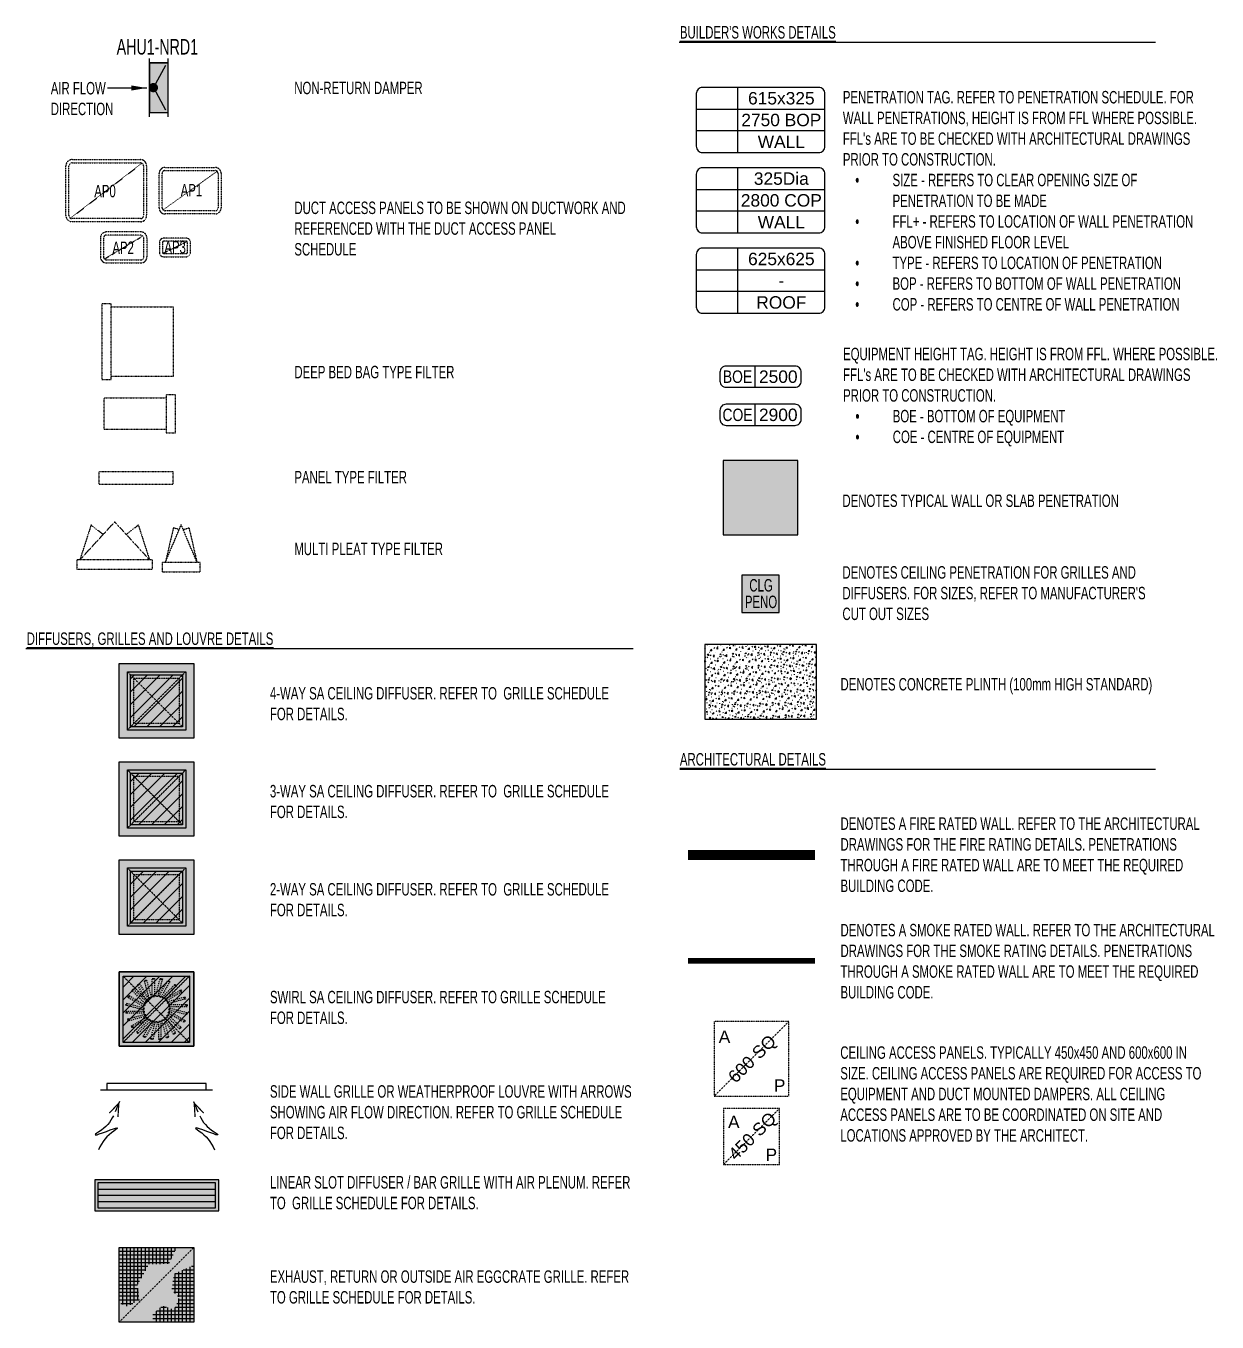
# Model space of a CAD drawing. Header units: millimetres. Extents: x 141 to 153906, y 19826 to 64501.
# Drawn here: x 26052 to 35642, y 37672 to 48105 of the extents above; entities that cross this region are included whole.
import ezdxf
from ezdxf.enums import TextEntityAlignment as Align

# ---------------------------------------------------------------- set-up
doc = ezdxf.new("R2010")
doc.units = ezdxf.units.MM
for name, pattern in [('Dashed', [3, 1.5, -1.5]), ('HD', [3.3, 1.8, -1.5]), ('HID', [3.5, 2, -1.5]), ('SCEN', [9, 6, -1, 1, -1])]:
    doc.linetypes.add(name, pattern=pattern)
for name, color, linetype in [('BW-Peno', 210, 'Continuous'), ('BW-PenoRoof', 210, 'Continuous'), ('BW-PenoShade', 223, 'Continuous'), ('BW-PenoTag', 14, 'Continuous'), ('BW-Text', 54, 'Continuous'), ('Hvac-AccessPanel', 1, 'Continuous'), ('Hvac-AirArrow', 1, 'HD'), ('Hvac-Filter', 1, 'HID'), ('Hvac-FireDamper', 4, 'Continuous'), ('Hvac-Legend', 7, 'Continuous'), ('Hvac-Notes', 7, 'Continuous'), ('Hvac-OAGrille', 82, 'Continuous'), ('Hvac-RAGrille', 210, 'Continuous'), ('Hvac-SAGrille', 160, 'Continuous'), ('Hvac-TagHeights', 14, 'Continuous'), ('Hvacduct-sa', 160, 'Continuous'), ('Hvacequip', 4, 'Continuous'), ('Hvacequip-Shading', 254, 'Continuous'), ('Xref-FireWall', 10, 'SCEN'), ('Xref-SmokeWall', 216, 'Continuous')]:
    doc.layers.add(name, color=color, linetype=linetype)
doc.styles.add('_Arial', font='arial.ttf')
doc.styles.add('Arial Narrow', font='ARIALN.TTF', dxfattribs={"width": 0.9, "height": 200})
doc.styles.add('Arial Narrow_1', font='ARIALN.TTF', dxfattribs={"height": 250})
doc.styles.add('HVACS', font='ARIALN.TTF', dxfattribs={"width": 0.8})
doc.styles.add('X_17172_A_L2 Existing & Proposed$0$17172_L2 demo plan$0$CA_WD', font='ARIALN.TTF', dxfattribs={"height": 2})
doc.linetypes.add('X_17172_A_L2 Existing & Proposed$0$17172_L2 demo plan$0$CA_Fire', pattern='A,5,-2,5,-2,5,-2,["FIRE",X_17172_A_L2 Existing & Proposed$0$17172_L2 demo plan$0$CA_WD,S=1.2,R=0,X=0,Y=-1],-7', length=28)
doc.dimstyles.new('ISO-25', dxfattribs={"dimtxt": 2.5, "dimasz": 2.5, "dimexe": 1.25, "dimexo": 0.625, "dimtad": 1, "dimtxsty": 'Standard', "dimcen": 2.5, "dimadec": 0, "dimazin": 0, "dimtfac": 1, "dimtmove": 0, "dimatfit": 3, "dimfxl": 1, "dimarcsym": 0})

# ---------------------------------------------------------------- blocks, each defined once
blk = doc.blocks.new('SSSS')
at = {"layer": 'Hvac-TagHeights', "linetype": 'Continuous'}
blk.add_line((-371, -85), (-371, 85), dxfattribs=at)
blk.add_lwpolyline([(-655, -35, 0.414214), (-605, -85), (-50, -85, 0.414214), (0, -35), (0, 35, 0.414214), (-50, 85), (-605, 85, 0.414214), (-655, 35)], format="xyb", close=True, dxfattribs=at)
at = {"layer": 'Hvac-TagHeights', "style": '_Arial', "width": 0.8}
blk.add_attdef('COD', text='', height=100, dxfattribs=at).set_placement((-513, 0), align=Align.MIDDLE_CENTER)
at = {"layer": 'Hvac-TagHeights', "style": '_Arial'}
blk.add_attdef('HGT', text='', height=100, dxfattribs=at).set_placement((-185, 0), align=Align.MIDDLE_CENTER)
blk = doc.blocks.new('PENO Tag')
at = {"layer": 'BW-PenoTag'}
for p, q in [((334, -262), (334, 262)), ((0, 88), (1035, 88)), ((1035, -88), (0, -88))]:
    blk.add_line(p, q, dxfattribs=at)
blk.add_lwpolyline([(0, -212, 0.414214), (50, -262), (985, -262, 0.414214), (1035, -212), (1035, 212, 0.414214), (985, 262), (50, 262, 0.414214), (0, 212)], format="xyb", close=True, dxfattribs=at)
at = {"layer": 'BW-PenoTag', "style": '_Arial', "width": 0.8, "flags": 2}
for tag, p in [('SIZE', (167, 175)), ('FFL+', (167, 0)), ('TYPE', (167, -175))]:
    blk.add_attdef(tag, text='', height=100, dxfattribs=at).set_placement(p, align=Align.MIDDLE_CENTER)
at = {"layer": 'BW-PenoTag', "style": '_Arial'}
for tag, p in [('SIZE', (684, 175)), ('RL', (684, 0)), ('TYPE', (684, -175))]:
    blk.add_attdef(tag, text='', height=100, dxfattribs=at).set_placement(p, align=Align.MIDDLE_CENTER)
blk = doc.blocks.new('*X74')
at = {"color": 0}
for p, q in [((74420, 19958), (74868, 19958)), ((74420, 19928), (74854, 19928)), ((74450, 19530), (74450, 19988)), ((74480, 19516), (74480, 19988)), ((74510, 19526), (74510, 19988)), ((74540, 19544), (74540, 19988)), ((74570, 19692), (74570, 19988)), ((74600, 19746), (74600, 19988)), ((74630, 19800), (74630, 19988)), ((74660, 19854), (74660, 19988)), ((74690, 19855), (74690, 19988)), ((74720, 19855), (74720, 19988)), ((74750, 19855), (74750, 19988)), ((74780, 19856), (74780, 19988)), ((74810, 19856), (74810, 19988)), ((74840, 19900), (74840, 19988)), ((74870, 19962), (74870, 19988)), ((74420, 19898), (74839, 19898)), ((74420, 19868), (74825, 19868)), ((74420, 19838), (74651, 19838)), ((74990, 19388), (74990, 19833)), ((75001, 19838), (75020, 19838)), ((74420, 19808), (74634, 19808)), ((74420, 19778), (74618, 19778)), ((74420, 19748), (74601, 19748)), ((74856, 19748), (75020, 19748)), ((74869, 19778), (75020, 19778)), ((74870, 19618), (74870, 19779)), ((74900, 19590), (74900, 19792)), ((74930, 19388), (74930, 19806)), ((74935, 19808), (75020, 19808)), ((74960, 19388), (74960, 19819)), ((74420, 19718), (74584, 19718)), ((74420, 19688), (74568, 19688)), ((74420, 19658), (74570, 19658)), ((74420, 19628), (74574, 19628)), ((74570, 19561), (74570, 19662)), ((74844, 19658), (75020, 19658)), ((74848, 19688), (75020, 19688)), ((74852, 19718), (75020, 19718)), ((74859, 19628), (75020, 19628)), ((74420, 19598), (74578, 19598)), ((74420, 19568), (74582, 19568)), ((74433, 19538), (74530, 19538)), ((74780, 19388), (74780, 19517)), ((74883, 19538), (75020, 19538)), ((74890, 19598), (75020, 19598)), ((74896, 19568), (75020, 19568)), ((74900, 19388), (74900, 19577)), ((74690, 19448), (75020, 19448)), ((74690, 19418), (75020, 19418)), ((74720, 19388), (74720, 19477)), ((74721, 19478), (75020, 19478)), ((74750, 19388), (74750, 19503)), ((74756, 19508), (74801, 19508)), ((74810, 19388), (74810, 19505)), ((74840, 19388), (74840, 19494)), ((74870, 19388), (74870, 19506)), ((74871, 19508), (75020, 19508))]:
    blk.add_line(p, q, dxfattribs=at)
blk = doc.blocks.new('600x600 Eggcrate')
at = {"layer": 'Hvac-RAGrille'}
blk.add_hatch(color=223, dxfattribs=at).paths.add_polyline_path([(0, 600), (0, 0), (600, 0), (600, 600)])
at = {"layer": 'Hvac-RAGrille', "color": 1, "linetype": 'HD'}
blk.add_line((0, 0), (600, 600), dxfattribs=at)
at = {"layer": 'Hvac-RAGrille', "color": 210}
blk.add_lwpolyline([(0, 0), (0, 600), (600, 600), (600, 0)], close=True, dxfattribs=at)
at = {"layer": 'Hvac-RAGrille', "color": 8}
blk.add_blockref('*X74', (-74420, -19388), dxfattribs=at)
blk = doc.blocks.new('SA Grille')
at = {"layer": 'Hvac-SAGrille'}
blk.add_hatch(color=163, dxfattribs=at).paths.add_polyline_path([(0, 600), (0, 0), (600, 0), (600, 600)])
h = blk.add_hatch(dxfattribs=at)
h.set_pattern_fill('U', color=8, scale=73.043478, angle=45, style=0, pattern_type=0)
h.set_pattern_definition([(45, (-517232.77, -43973.01), (-51.649539, 51.649539), [])])
h.paths.add_polyline_path([(91, 509), (91, 91), (509, 91), (509, 509)])
at = {"layer": 'Hvac-SAGrille', "color": 1, "linetype": 'HD'}
for p, q in [((65, 535), (509, 91)), ((65, 65), (535, 535))]:
    blk.add_line(p, q, dxfattribs=at)
at = {"layer": 'Hvac-SAGrille'}
blk.add_lwpolyline([(0, 0), (0, 600), (600, 600), (600, 0)], close=True, dxfattribs=at)
at = {"layer": 'Hvac-SAGrille', "color": 1}
blk.add_lwpolyline([(65, 65), (65, 535), (535, 535), (535, 65)], close=True, dxfattribs=at)
at = {"layer": 'Hvac-SAGrille', "color": 4}
blk.add_lwpolyline([(91, 91), (91, 509), (509, 509), (509, 91)], close=True, dxfattribs=at)
at = {"layer": 'Hvac-SAGrille', "color": 8, "linetype": 'HD'}
blk.add_lwpolyline([(117, 117), (117, 483), (483, 483), (483, 117)], close=True, dxfattribs=at)
blk = doc.blocks.new('Swirl Diffuser')
at = {"layer": 'Hvac-SAGrille'}
blk.add_hatch(color=163, dxfattribs=at).paths.add_polyline_path([(0, 595), (-595, 595), (-595, 0), (0, 0)])
h = blk.add_hatch(dxfattribs=at)
h.set_pattern_fill('U', color=8, scale=73.043478, angle=45, style=0, pattern_type=0)
h.set_pattern_definition([(45, (31802.42, -18613.85), (-51.64954, 51.64954), [])])
h.paths.add_polyline_path([(-35, 560), (-35, 30), (-565, 30), (-565, 560)])
for p, q in [((-595, 595), (0, 595)), ((-595, 0), (-595, 595)), ((-595, 595), (-595, 0)), ((0, 595), (-595, 595)), ((0, 595), (0, 0)), ((0, 0), (0, 595)), ((0, 0), (-595, 0)), ((-595, 0), (0, 0))]:
    blk.add_line(p, q, dxfattribs=at)
at = {"layer": 'Hvac-SAGrille', "color": 1, "linetype": 'HD'}
for p, q in [((-565, 560), (-35, 30)), ((-35, 560), (-565, 30))]:
    blk.add_line(p, q, dxfattribs=at)
at = {"layer": 'Hvac-SAGrille', "color": 8, "linetype": 'HD', "ltscale": 5}
for p, q in [((-394, 524), (-377, 528)), ((-394, 521), (-376, 526)), ((-377, 526), (-394, 522)), ((-356, 382), (-394, 524)), ((-376, 523), (-393, 518)), ((-388, 523), (-388, 522)), ((-382, 524), (-382, 525)), ((-377, 528), (-339, 387)), ((-333, 538), (-315, 538)), ((-315, 535), (-333, 535)), ((-332, 395), (-332, 541)), ((-332, 541), (-315, 541)), ((-315, 539), (-332, 539)), ((-327, 539), (-327, 538)), ((-320, 538), (-320, 539)), ((-315, 541), (-315, 395)), ((-306, 400), (-268, 542)), ((-251, 537), (-289, 396)), ((-279, 399), (-206, 526)), ((-252, 532), (-270, 536)), ((-252, 535), (-269, 540)), ((-269, 539), (-252, 534)), ((-268, 542), (-251, 537)), ((-263, 538), (-263, 538)), ((-257, 536), (-257, 537)), ((-193, 512), (-209, 521)), ((-208, 523), (-192, 514)), ((-192, 515), (-207, 524)), ((-206, 526), (-191, 517)), ((-202, 521), (-202, 521)), ((-197, 517), (-197, 518)), ((-494, 445), (-482, 457)), ((-391, 342), (-494, 445)), ((-480, 456), (-493, 444)), ((-492, 443), (-480, 456)), ((-478, 454), (-491, 441)), ((-489, 448), (-488, 447)), ((-484, 451), (-485, 452)), ((-482, 457), (-378, 354)), ((-449, 491), (-434, 500)), ((-433, 498), (-449, 489)), ((-376, 364), (-449, 491)), ((-448, 488), (-433, 497)), ((-431, 495), (-447, 486)), ((-444, 492), (-443, 491)), ((-438, 494), (-438, 495)), ((-434, 500), (-361, 373)), ((-191, 517), (-264, 390)), ((-253, 391), (-150, 494)), ((-138, 482), (-241, 378)), ((-231, 376), (-104, 449)), ((-95, 434), (-222, 361)), ((-141, 478), (-154, 491)), ((-152, 492), (-139, 480)), ((-139, 480), (-151, 493)), ((-150, 494), (-138, 482)), ((-147, 489), (-148, 488)), ((-144, 484), (-143, 485)), ((-100, 431), (-109, 447)), ((-107, 448), (-98, 433)), ((-97, 433), (-106, 449)), ((-104, 449), (-95, 434)), ((-103, 444), (-104, 443)), ((-101, 438), (-100, 438)), ((-542, 327), (-537, 344)), ((-400, 289), (-542, 327)), ((-535, 343), (-540, 326)), ((-539, 326), (-534, 343)), ((-538, 332), (-538, 332)), ((-537, 344), (-396, 306)), ((-536, 338), (-537, 338)), ((-532, 343), (-536, 325)), ((-526, 389), (-517, 404)), ((-399, 316), (-526, 389)), ((-515, 403), (-524, 388)), ((-523, 387), (-514, 403)), ((-512, 402), (-521, 386)), ((-521, 393), (-521, 393)), ((-517, 398), (-518, 398)), ((-517, 404), (-390, 331)), ((-404, 318), (-395, 334)), ((-393, 333), (-402, 317)), ((-401, 317), (-392, 332)), ((-390, 331), (-399, 316)), ((-399, 322), (-398, 322)), ((-395, 327), (-396, 328)), ((-395, 345), (-382, 358)), ((-380, 356), (-393, 343)), ((-392, 343), (-380, 355)), ((-378, 354), (-391, 342)), ((-389, 348), (-388, 347)), ((-384, 351), (-384, 352)), ((-379, 369), (-364, 378)), ((-362, 376), (-378, 367)), ((-377, 366), (-362, 375)), ((-361, 373), (-376, 364)), ((-373, 369), (-372, 369)), ((-367, 372), (-367, 373)), ((-358, 388), (-341, 392)), ((-340, 390), (-357, 385)), ((-357, 384), (-340, 389)), ((-339, 387), (-356, 382)), ((-352, 387), (-351, 386)), ((-345, 387), (-346, 388)), ((-333, 400), (-315, 400)), ((-315, 397), (-333, 397)), ((-332, 397), (-315, 397)), ((-315, 395), (-332, 395)), ((-327, 397), (-327, 397)), ((-320, 397), (-320, 397)), ((-306, 402), (-288, 398)), ((-289, 396), (-306, 400)), ((-305, 406), (-287, 401)), ((-288, 398), (-305, 403)), ((-300, 402), (-300, 401)), ((-294, 399), (-294, 400)), ((-264, 390), (-279, 399)), ((-262, 393), (-278, 402)), ((-278, 401), (-263, 392)), ((-277, 404), (-261, 395)), ((-273, 399), (-273, 398)), ((-268, 395), (-267, 396)), ((-241, 378), (-253, 391)), ((-239, 380), (-252, 393)), ((-252, 392), (-240, 380)), ((-250, 395), (-237, 382)), ((-247, 389), (-248, 388)), ((-244, 384), (-243, 384)), ((-222, 361), (-231, 376)), ((-229, 377), (-220, 362)), ((-219, 362), (-228, 378)), ((-226, 379), (-217, 364)), ((-226, 373), (-226, 372)), ((-223, 367), (-222, 367)), ((-213, 356), (-71, 394)), ((-208, 339), (-213, 356)), ((-211, 357), (-206, 340)), ((-205, 340), (-210, 357)), ((-208, 352), (-209, 351)), ((-67, 377), (-208, 339)), ((-208, 345), (-207, 346)), ((-207, 358), (-203, 341)), ((-200, 315), (-200, 332)), ((-200, 332), (-54, 332)), ((-54, 315), (-200, 315)), ((-198, 315), (-198, 333)), ((-198, 332), (-198, 315)), ((-198, 327), (-198, 327)), ((-198, 320), (-198, 320)), ((-195, 333), (-195, 315)), ((-72, 376), (-77, 393)), ((-74, 394), (-69, 376)), ((-69, 377), (-73, 394)), ((-72, 388), (-73, 388)), ((-71, 394), (-67, 377)), ((-71, 382), (-70, 382)), ((-60, 315), (-60, 333)), ((-57, 333), (-57, 315)), ((-56, 327), (-57, 327)), ((-57, 320), (-56, 320)), ((-56, 315), (-56, 332)), ((-54, 332), (-54, 315)), ((-541, 280), (-395, 280)), ((-541, 263), (-541, 280)), ((-395, 263), (-541, 263)), ((-539, 280), (-539, 263)), ((-538, 275), (-539, 275)), ((-539, 268), (-538, 268)), ((-538, 262), (-538, 280)), ((-535, 280), (-535, 262)), ((-528, 218), (-387, 256)), ((-524, 201), (-528, 218)), ((-521, 201), (-526, 219)), ((-526, 218), (-522, 201)), ((-524, 213), (-525, 213)), ((-382, 239), (-524, 201)), ((-523, 219), (-518, 202)), ((-523, 207), (-522, 207)), ((-500, 161), (-373, 234)), ((-364, 219), (-491, 146)), ((-457, 113), (-354, 217)), ((-406, 290), (-401, 308)), ((-398, 307), (-403, 290)), ((-402, 289), (-398, 307)), ((-402, 295), (-401, 295)), ((-396, 306), (-400, 289)), ((-399, 301), (-400, 301)), ((-400, 262), (-400, 280)), ((-397, 280), (-397, 262)), ((-397, 263), (-397, 280)), ((-397, 275), (-397, 275)), ((-397, 268), (-397, 268)), ((-395, 280), (-395, 263)), ((-388, 237), (-392, 254)), ((-390, 255), (-385, 238)), ((-384, 238), (-389, 255)), ((-387, 250), (-388, 249)), ((-387, 256), (-382, 239)), ((-387, 243), (-386, 244)), ((-369, 216), (-378, 231)), ((-376, 233), (-367, 217)), ((-366, 218), (-375, 233)), ((-373, 234), (-364, 219)), ((-372, 228), (-373, 228)), ((-369, 222), (-369, 223)), ((-345, 200), (-358, 213)), ((-356, 215), (-343, 202)), ((-343, 203), (-355, 215)), ((-354, 217), (-342, 204)), ((-351, 211), (-352, 211)), ((-256, 208), (-239, 213)), ((-218, 67), (-256, 208)), ((-238, 211), (-255, 206)), ((-255, 205), (-238, 210)), ((-237, 207), (-254, 203)), ((-250, 208), (-249, 207)), ((-243, 208), (-244, 209)), ((-239, 213), (-201, 71)), ((-234, 222), (-219, 231)), ((-161, 95), (-234, 222)), ((-218, 229), (-233, 220)), ((-233, 219), (-217, 228)), ((-216, 226), (-231, 217)), ((-228, 223), (-228, 222)), ((-222, 226), (-223, 226)), ((-219, 231), (-146, 104)), ((-217, 241), (-204, 253)), ((-113, 138), (-217, 241)), ((-215, 239), (-202, 252)), ((-203, 252), (-215, 240)), ((-200, 250), (-213, 237)), ((-211, 244), (-211, 243)), ((-206, 247), (-207, 248)), ((-205, 264), (-196, 279)), ((-78, 191), (-205, 264)), ((-204, 253), (-101, 150)), ((-194, 278), (-203, 263)), ((-202, 262), (-193, 278)), ((-191, 277), (-200, 261)), ((-200, 268), (-199, 267)), ((-199, 289), (-195, 306)), ((-58, 251), (-199, 289)), ((-193, 306), (-197, 288)), ((-197, 288), (-192, 305)), ((-196, 273), (-197, 273)), ((-196, 294), (-195, 294)), ((-196, 279), (-69, 206)), ((-195, 306), (-53, 268)), ((-189, 305), (-194, 287)), ((-193, 300), (-194, 300)), ((-83, 193), (-74, 209)), ((-72, 208), (-81, 192)), ((-80, 192), (-71, 207)), ((-63, 252), (-59, 270)), ((-56, 269), (-61, 252)), ((-60, 252), (-55, 269)), ((-59, 257), (-58, 257)), ((-53, 268), (-58, 251)), ((-57, 263), (-57, 263)), ((-491, 146), (-500, 161)), ((-498, 162), (-489, 146)), ((-488, 147), (-497, 162)), ((-495, 164), (-486, 148)), ((-494, 157), (-495, 157)), ((-492, 151), (-491, 152)), ((-445, 101), (-457, 113)), ((-443, 103), (-456, 115)), ((-456, 115), (-444, 102)), ((-454, 117), (-441, 104)), ((-451, 111), (-452, 110)), ((-448, 106), (-447, 107)), ((-342, 204), (-445, 101)), ((-404, 78), (-331, 205)), ((-316, 196), (-389, 69)), ((-348, 206), (-347, 207)), ((-344, 58), (-306, 199)), ((-318, 191), (-334, 200)), ((-333, 202), (-317, 193)), ((-317, 194), (-332, 203)), ((-331, 205), (-316, 196)), ((-327, 200), (-328, 199)), ((-289, 195), (-327, 53)), ((-322, 196), (-322, 197)), ((-290, 189), (-308, 194)), ((-307, 197), (-290, 192)), ((-289, 193), (-307, 197)), ((-306, 199), (-289, 195)), ((-301, 196), (-301, 195)), ((-295, 193), (-295, 194)), ((-280, 54), (-280, 200)), ((-280, 200), (-263, 200)), ((-280, 198), (-262, 198)), ((-263, 198), (-280, 198)), ((-262, 195), (-280, 195)), ((-275, 198), (-275, 198)), ((-268, 198), (-268, 198)), ((-263, 200), (-263, 54)), ((-164, 100), (-148, 109)), ((-147, 107), (-162, 98)), ((-162, 97), (-146, 106)), ((-146, 104), (-161, 95)), ((-151, 103), (-152, 104)), ((-117, 141), (-104, 154)), ((-103, 152), (-115, 139)), ((-115, 139), (-102, 151)), ((-101, 150), (-113, 138)), ((-111, 144), (-110, 143)), ((-106, 147), (-107, 148)), ((-69, 206), (-78, 191)), ((-78, 197), (-77, 197)), ((-74, 202), (-74, 202)), ((-389, 69), (-404, 78)), ((-387, 72), (-403, 81)), ((-403, 80), (-388, 71)), ((-402, 83), (-386, 74)), ((-398, 78), (-398, 77)), ((-393, 74), (-393, 74)), ((-327, 53), (-344, 58)), ((-343, 63), (-325, 59)), ((-326, 56), (-343, 61)), ((-343, 60), (-326, 55)), ((-338, 59), (-338, 58)), ((-332, 57), (-332, 57)), ((-280, 60), (-262, 60)), ((-262, 57), (-280, 57)), ((-280, 56), (-263, 56)), ((-263, 54), (-280, 54)), ((-275, 57), (-275, 56)), ((-268, 56), (-268, 57)), ((-219, 72), (-202, 77)), ((-201, 74), (-219, 69)), ((-218, 69), (-201, 73)), ((-201, 71), (-218, 67)), ((-213, 71), (-213, 70)), ((-207, 72), (-207, 73)), ((-157, 101), (-157, 100))]:
    blk.add_line(p, q, dxfattribs=at)
at = {"layer": 'Hvac-SAGrille', "color": 1}
blk.add_lwpolyline([(-565, 30), (-565, 560), (-35, 560), (-35, 30)], close=True, dxfattribs=at)
blk = doc.blocks.new('AIR-FLOW')
at = {"color": 1}
blk.add_line((0, 0), (-2.5, 0), dxfattribs=at)
blk.add_lwpolyline([(-2.5, 0), (-2.91, -0.02), (-3.32, -0.07), (-3.74, -0.15), (-4.15, -0.27), (-4.56, -0.42), (-4.97, -0.61), (-5.38, -0.83), (-5.79, -1.09), (-6.14, -1.31), (-6.37, -1.43), (-6.48, -1.45), (-6.48, -1.36), (-6.35, -1.18), (-6.11, -0.9), (-5.75, -0.51), (-5.27, -0.02), (-4.79, 0.47), (-4.43, 0.85), (-4.19, 1.14), (-4.06, 1.32), (-4.06, 1.41), (-4.16, 1.4), (-4.39, 1.28), (-4.74, 1.06), (-5.15, 0.81), (-5.58, 0.6), (-6.02, 0.42), (-6.48, 0.27), (-6.96, 0.15), (-7.46, 0.07), (-7.97, 0.02), (-8.5, 0)], dxfattribs=at)
at = {"color": 1, "const_width": 0.2}
blk.add_lwpolyline([(-2.38, 0.76), (-0.29, 0), (-2.38, -0.76)], dxfattribs=at)
blk = doc.blocks.new('Air Arrow')
at = {"layer": 'Hvac-AirArrow', "xscale": 50, "yscale": 50, "zscale": 50}
blk.add_blockref('AIR-FLOW', (425, 0), dxfattribs=at)
blk = doc.blocks.new('450 AP')
at = {"layer": 'Hvac-AccessPanel', "color": 9, "linetype": 'HD'}
blk.add_line((225, 450), (-225, 0), dxfattribs=at)
at = {"layer": 'Hvac-AccessPanel', "linetype": 'HD'}
blk.add_lwpolyline([(-225, 450), (-225, 0), (225, 0), (225, 450), (-225, 450)], dxfattribs=at)
at = {"layer": 'Hvac-AccessPanel', "color": 9, "style": '_Arial'}
for s, p in [('A', (-189, 292)), ('P', (113, 28))]:
    blk.add_text(s, height=100, dxfattribs=at).set_placement(p)
blk.add_text('450 SQ', height=100, rotation=45, dxfattribs=at).set_placement((-126, 26))
blk = doc.blocks.new('600 AP')
at = {"layer": 'Hvac-AccessPanel', "color": 9, "linetype": 'HD'}
blk.add_line((300, 600), (-300, 0), dxfattribs=at)
at = {"layer": 'Hvac-AccessPanel', "linetype": 'HD'}
blk.add_lwpolyline([(-300, 600), (-300, 0), (300, 0), (300, 600), (-300, 600)], dxfattribs=at)
at = {"layer": 'Hvac-AccessPanel', "color": 9, "style": '_Arial'}
for s, p in [('A', (-264, 428)), ('P', (180, 35))]:
    blk.add_text(s, height=100, dxfattribs=at).set_placement(p)
blk.add_text('600 SQ', height=100, rotation=45, dxfattribs=at).set_placement((-128, 98))

msp = doc.modelspace()

# ---------------------------------------------------------------- hatches: boundary and pattern name
at = {"layer": 'BW-Peno', "linetype": 'Continuous'}
h = msp.add_hatch(dxfattribs=at)
h.set_pattern_fill('CONCRETE1', color=9, scale=5, angle=92, style=0)
h.set_pattern_definition([(92, (-55556.87, 54874.64), (-105.0839, 97.99232), [12.7, -88.9]), (182, (-55556.87, 54874.64), (-97.99232, -105.0839), [12.7, -88.9]), (227, (-55557.32, 54887.33), (3.54579, -101.53811), [17.96051, -125.72359]), (92, (-55614.43, 54885.34), (-105.0839, 97.99232), [12.7, -88.9]), (137, (-55608.31, 54891.905), (-101.53811, -3.54579), [8.98025, -134.70384]), (227, (-55608.31, 54891.905), (3.54579, -101.53811), [8.98025, -134.70384]), (92, (-55641.15, 54922.53), (-105.0839, 97.99232), [17.96051, -83.63949]), (137, (-55641.15, 54922.53), (-101.53811, -3.54579), [12.7, -130.9841]), (227, (-55641.77, 54940.48), (3.54579, -101.53811), [12.7, -130.9841]), (182, (-55584.7, 54943.56), (-97.99232, -105.0839), [12.7, -88.9]), (137, (-55584.696, 54943.56), (-101.53811, -3.54579), [8.98025, -134.70384]), (227, (-55591.264, 54949.685), (3.54579, -101.53811), [8.98025, -134.70384]), (92, (-55582.7, 54886.45), (-105.0839, 97.99232), [6.35, -85.09]), (92, (-55610.75, 54961.71), (-105.0839, 97.99232), [6.35, -85.09]), (182, (-55622.33, 54929.54), (-97.99232, -105.0839), [6.35, -85.09]), (227, (-55565.66, 54944.225), (3.54579, -101.53811), [8.98025, -134.70384]), (227, (-55633.914, 54897.364), (3.54579, -101.53811), [8.98025, -134.70384]), (137, (-55591.85, 54921.07), (-101.53811, -3.54579), [8.98025, -134.70384]), (182, (-55570.79, 54909.1), (-97.99232, -105.0839), [1.5875, -100.0125]), (182, (-55613.79, 54912.36), (-97.99232, -105.0839), [1.5875, -100.0125]), (182, (-55632.9, 54959.35), (-97.99232, -105.0839), [1.5875, -100.0125]), (182, (-55579.02, 54962.82), (-97.99232, -105.0839), [1.5875, -100.0125])])
h.paths.add_polyline_path([(31516.4, 43126.2), (31516.4, 42526.2), (32416.4, 42526.2), (32416.4, 43126.2)])
at = {"layer": 'BW-PenoShade', "linetype": 'Continuous'}
for points in [[(31666.4, 44608.2), (31666.4, 44008.2), (32266.4, 44008.2), (32266.4, 44608.2)], [(31816.4, 43684), (31816.4, 43384), (32116.4, 43384), (32116.4, 43684)]]:
    msp.add_hatch(color=256, dxfattribs=at).paths.add_polyline_path(points)
at = {"layer": 'Hvac-Legend'}
for points in [[(26869.8, 42116.1), (27104.6, 41881.3), (27339.4, 42116.1)], [(26869.6, 41328.5), (27104.4, 41093.8), (27339.1, 41328.5)], [(26869.6, 40859), (27104.4, 41093.8), (27339.1, 40859)]]:
    msp.add_hatch(color=1, dxfattribs=at).paths.add_polyline_path(points)
at = {"layer": 'Hvac-RAGrille'}
msp.add_hatch(color=223, dxfattribs=at).paths.add_polyline_path([(27603.8, 38817.5), (26606.4, 38817.5), (26606.4, 38567.5), (27603.8, 38567.5)])

# ---------------------------------------------------------------- linework, layer by layer
msp.add_point((27047.9, 47608.7))
at = {"layer": 'BW-Peno', "linetype": 'Continuous', "elevation": 635, "flags": 128}
for points in [[(31816.4, 43684), (31816.4, 43384), (32116.4, 43384), (32116.4, 43684), (31816.4, 43684)], [(31516.4, 43126.2), (31516.4, 42526.2), (32416.4, 42526.2), (32416.4, 43126.2), (31516.4, 43126.2)]]:
    msp.add_lwpolyline(points, dxfattribs=at)
at = {"layer": 'BW-PenoRoof', "linetype": 'Continuous', "elevation": 635, "flags": 128}
msp.add_lwpolyline([(31666.4, 44608.2), (31666.4, 44008.2), (32266.4, 44008.2), (32266.4, 44608.2), (31666.4, 44608.2)], dxfattribs=at)
at = {"layer": 'Hvac-Filter'}
for p, q in [((26486.7, 43808.2), (26766.7, 44113.2)), ((26576.7, 44088.2), (26486.7, 43808.2)), ((26673.3, 44011.5), (26576.7, 44088.2)), ((26766.7, 44113.2), (27046.7, 43808.2)), ((26860, 44011.5), (26956.7, 44088.2)), ((26956.7, 44088.2), (27046.7, 43808.2)), ((27174.5, 43786.5), (27302, 44091.5)), ((27239.5, 44066.5), (27174.5, 43786.5)), ((27284.8, 44050.3), (27239.5, 44066.5)), ((27429.5, 43786.5), (27302, 44091.5))]:
    msp.add_line(p, q, dxfattribs=at)
at = {"layer": 'Hvac-Filter', "elevation": 100.5}
for points in [[(26737.6, 45868.2), (26662.6, 45868.2), (26662.6, 45258.2), (26737.6, 45258.2)], [(27180.8, 45136), (27180.8, 44831), (27255.8, 44831), (27255.8, 45136)]]:
    msp.add_lwpolyline(points, close=True, dxfattribs=at)
for points in [[(26737.6, 45843.2), (27237.6, 45843.2), (27237.6, 45283.2), (26737.6, 45283.2)], [(27180.8, 44856), (26680.8, 44856), (26680.8, 45111), (27180.8, 45111)]]:
    msp.add_lwpolyline(points, dxfattribs=at)
at = {"layer": 'Hvac-Filter'}
for points in [[(26637.9, 44515.8), (26637.9, 44415.8), (27237.9, 44415.8), (27237.9, 44515.8), (26637.9, 44515.8)], [(27319.1, 44050.3), (27364.5, 44066.5), (27429.5, 43786.5)]]:
    msp.add_lwpolyline(points, dxfattribs=at)
for points in [[(26461.7, 43808.2), (26461.7, 43733.2), (27071.7, 43733.2), (27071.7, 43808.2)], [(27149.5, 43711.5), (27454.5, 43711.5), (27454.5, 43786.5), (27149.5, 43786.5)]]:
    msp.add_lwpolyline(points, close=True, dxfattribs=at)
at = {"layer": 'Hvac-FireDamper', "color": 8, "linetype": 'HD'}
for p, q in [((26410.8, 46557.5), (26986.6, 47000.4)), ((27156, 46623.8), (27591.4, 46934.1)), ((26684, 46229.5), (26994.3, 46414.9)), ((27154.6, 46275.1), (27348.7, 46369.3))]:
    msp.add_line(p, q, dxfattribs=at)
at = {"layer": 'Hvac-FireDamper', "linetype": 'HD'}
for points in [[(27023.7, 46979), (27023.7, 46579, -0.4142136), (26973.7, 46529), (26423.7, 46529, -0.4142136), (26373.7, 46579), (26373.7, 46979, -0.4142136), (26423.7, 47029), (26973.7, 47029, -0.4142136)], [(27623.7, 46916.5), (27623.7, 46641.5, -0.4142136), (27573.7, 46591.5), (27173.7, 46591.5, -0.4142136), (27123.7, 46641.5), (27123.7, 46916.5, -0.4142136), (27173.7, 46966.5), (27573.7, 46966.5, -0.4142136)], [(26701.7, 46447.2, 0.4142136), (26651.7, 46397.2), (26651.7, 46247.2, 0.4142136), (26701.7, 46197.2), (26976.7, 46197.2, 0.4142136), (27026.7, 46247.2), (27026.7, 46397.2, 0.4142136), (26976.7, 46447.2)], [(27126.7, 46362.2), (27126.7, 46282.2, 0.4142136), (27161.7, 46247.2), (27341.7, 46247.2, 0.4142136), (27376.7, 46282.2), (27376.7, 46362.2, 0.4142136), (27341.7, 46397.2), (27161.7, 46397.2, 0.4142136)]]:
    msp.add_lwpolyline(points, format="xyb", close=True, dxfattribs=at)
at = {"layer": 'Hvac-FireDamper', "color": 8, "linetype": 'HD'}
for points in [[(26998.7, 46979), (26998.7, 46579, -0.4142136), (26973.7, 46554), (26423.7, 46554, -0.4142136), (26398.7, 46579), (26398.7, 46979, -0.4142136), (26423.7, 47004), (26973.7, 47004, -0.4142136)], [(27598.7, 46916.5), (27598.7, 46641.5, -0.4142136), (27573.7, 46616.5), (27173.7, 46616.5, -0.4142136), (27148.7, 46641.5), (27148.7, 46916.5, -0.4142136), (27173.7, 46941.5), (27573.7, 46941.5, -0.4142136)], [(26701.7, 46422.2, 0.4142136), (26676.7, 46397.2), (26676.7, 46247.2, 0.4142136), (26701.7, 46222.2), (26976.7, 46222.2, 0.4142136), (27001.7, 46247.2), (27001.7, 46397.2, 0.4142136), (26976.7, 46422.2)], [(27151.7, 46362.2), (27151.7, 46282.2, 0.4142136), (27161.7, 46272.2), (27341.7, 46272.2, 0.4142136), (27351.7, 46282.2), (27351.7, 46362.2, 0.4142136), (27341.7, 46372.2), (27161.7, 46372.2, 0.4142136)]]:
    msp.add_lwpolyline(points, format="xyb", close=True, dxfattribs=at)
at = {"layer": 'Hvac-Notes', "color": 1}
for p, q in [((31310.2, 47974.5), (35145.8, 47974.5)), ((26051.9, 43093.5), (30940.9, 43093.5)), ((31315.6, 42122.7), (35145.8, 42122.7))]:
    msp.add_line(p, q, dxfattribs=at)
at = {"layer": 'Hvac-OAGrille', "color": 82, "linetype": 'Continuous'}
msp.add_line((26653.4, 39542.1), (27553.4, 39542.1), dxfattribs=at)
msp.add_lwpolyline([(26703.4, 39592.1), (26703.4, 39542.1), (27503.4, 39542.1), (27503.4, 39592.1)], close=True, dxfattribs=at)
at = {"layer": 'Hvac-RAGrille', "color": 8}
for p, q in [((26631.4, 38742.5), (27578.8, 38742.5)), ((26631.4, 38692.5), (27578.8, 38692.5)), ((26631.4, 38642.5), (27578.8, 38642.5))]:
    msp.add_line(p, q, dxfattribs=at)
at = {"layer": 'Hvac-RAGrille', "color": 210, "flags": 128}
msp.add_lwpolyline([(27603.8, 38817.5), (26606.4, 38817.5), (26606.4, 38567.5), (27603.8, 38567.5)], close=True, dxfattribs=at)
at = {"layer": 'Hvac-RAGrille', "color": 1, "flags": 128}
msp.add_lwpolyline([(27578.8, 38792.5), (26631.4, 38792.5), (26631.4, 38592.5), (27578.8, 38592.5), (27578.8, 38792.5)], dxfattribs=at)
at = {"layer": 'Hvacduct-sa', "color": 8, "linetype": 'Continuous', "flags": 128}
msp.add_lwpolyline([(27176.6, 47787.5), (27077.9, 47608.7), (27176.6, 47430)], dxfattribs=at)
at = {"layer": 'Hvacduct-sa', "color": 8, "linetype": 'Continuous'}
msp.add_lwpolyline([(27059.1, 47608.7, 37.5, 37.5, 1), (27096.6, 47608.7, 37.5, 37.5, 1)], format="xyseb", close=True, dxfattribs=at)
at = {"layer": 'Hvacequip', "color": 4, "linetype": 'Continuous'}
for p, q in [((27047.9, 47373.7), (27047.9, 47843.7)), ((27047.9, 47808.7), (27197.9, 47808.7)), ((27197.9, 47373.7), (27197.9, 47843.7)), ((27047.9, 47408.7), (27197.9, 47408.7))]:
    msp.add_line(p, q, dxfattribs=at)
at = {"layer": 'Hvacequip', "color": 4, "linetype": 'Continuous', "flags": 128}
msp.add_lwpolyline([(27047.9, 47408.7), (27197.9, 47408.7), (27197.9, 47808.7), (27047.9, 47808.7)], close=True, dxfattribs=at)
at = {"layer": 'Hvacequip-Shading', "color": 253, "linetype": 'Continuous'}
msp.add_solid([(27047.9, 47408.7), (27197.9, 47408.7), (27047.9, 47808.7), (27197.9, 47808.7)], dxfattribs=at)
at = {"layer": 'Xref-FireWall', "linetype": 'X_17172_A_L2 Existing & Proposed$0$17172_L2 demo plan$0$CA_Fire', "ltscale": 0.5, "const_width": 80, "elevation": 100.5}
msp.add_lwpolyline([(31381.7, 41431.4), (32404.9, 41431.4)], dxfattribs=at)
at = {"layer": 'Xref-SmokeWall', "linetype": 'Dashed', "lineweight": 35, "const_width": 45, "elevation": 100.5}
msp.add_lwpolyline([(31381.7, 40579.9), (32404.9, 40579.9)], dxfattribs=at)

# ---------------------------------------------------------------- block references
at = {"layer": 'BW-PenoTag'}
ref = msp.add_blockref('PENO Tag', (31449.1, 47348.3, 635), dxfattribs=at)
ref.add_attrib('SIZE', '615x325', dxfattribs={"layer": '0', "height": 100, "style": '_Arial'}).set_placement((32133.5, 47523.3, 635), align=Align.MIDDLE_CENTER)
ref.add_attrib('RL', '2750 BOP', dxfattribs={"layer": '0', "height": 100, "style": '_Arial'}).set_placement((32133.5, 47348.3, 635), align=Align.MIDDLE_CENTER)
ref.add_attrib('TYPE', 'WALL', dxfattribs={"layer": '0', "height": 100, "style": '_Arial'}).set_placement((32133.5, 47173.3, 635), align=Align.MIDDLE_CENTER)
ref = msp.add_blockref('PENO Tag', (31449.1, 46701.4, 635), dxfattribs=at)
ref.add_attrib('SIZE', '325Dia', dxfattribs={"layer": '0', "height": 100, "style": '_Arial'}).set_placement((32133.5, 46876.4, 635), align=Align.MIDDLE_CENTER)
ref.add_attrib('RL', '2800 COP', dxfattribs={"layer": '0', "height": 100, "style": '_Arial'}).set_placement((32133.5, 46701.4, 635), align=Align.MIDDLE_CENTER)
ref.add_attrib('TYPE', 'WALL', dxfattribs={"layer": '0', "height": 100, "style": '_Arial'}).set_placement((32133.5, 46526.4, 635), align=Align.MIDDLE_CENTER)
ref = msp.add_blockref('PENO Tag', (31449.1, 46054.6, 635), dxfattribs=at)
ref.add_attrib('SIZE', '625x625', dxfattribs={"layer": '0', "height": 100, "style": '_Arial'}).set_placement((32133.5, 46229.6, 635), align=Align.MIDDLE_CENTER)
ref.add_attrib('RL', '-', dxfattribs={"layer": '0', "height": 100, "style": '_Arial'}).set_placement((32133.5, 46054.6, 635), align=Align.MIDDLE_CENTER)
ref.add_attrib('TYPE', 'ROOF', dxfattribs={"layer": '0', "height": 100, "style": '_Arial'}).set_placement((32133.5, 45879.6, 635), align=Align.MIDDLE_CENTER)
for p, values in [((32293.8, 45282.1, 635), {'HGT': '2500', 'COD': 'BOE'}), ((32293.8, 44974.9, 635), {'HGT': '2900', 'COD': 'COE'})]:
    msp.add_blockref('SSSS', p, dxfattribs=at).add_auto_attribs(values)
at = {"layer": 'Hvac-AccessPanel'}
for name, p in [('600 AP', (31893.3, 39491.1, 100.5)), ('450 AP', (31893.3, 38941.1, 100.5))]:
    msp.add_blockref(name, p, dxfattribs=at)
at = {"layer": 'Hvac-OAGrille', "xscale": -1, "rotation": 246.4361797218359}
msp.add_blockref('Air Arrow', (26635.8, 39058.5), dxfattribs=at)
at = {"layer": 'Hvac-OAGrille', "rotation": 113.5638202781641}
msp.add_blockref('Air Arrow', (27570.9, 39058.5), dxfattribs=at)
at = {"layer": 'Hvac-RAGrille'}
msp.add_blockref('600x600 Eggcrate', (26803.4, 37672.1), dxfattribs=at)
at = {"layer": 'Hvac-SAGrille'}
for p in [(26803.4, 42372.3), (26803.4, 41582.5), (26803.4, 40792.8)]:
    msp.add_blockref('SA Grille', p, dxfattribs=at)
at = {"layer": 'Hvac-SAGrille', "xscale": 1.008403361344538, "yscale": 1.008403361344538, "zscale": 1.008403361344538}
msp.add_blockref('Swirl Diffuser', (27403.4, 39892.4), dxfattribs=at)

# ---------------------------------------------------------------- texts
at = {"layer": 'BW-Text', "linetype": 'Continuous', "insert": (31970.1, 43652.8, 735.5), "char_height": 100, "attachment_point": 2, "line_spacing_factor": 0.8, "style": 'HVACS'}
msp.add_mtext_dynamic_manual_height_columns('\\W0.8;CLG \\PPENO\\P', width=5382.733, gutter_width=1, heights=[0], dxfattribs=at)
at = {"layer": 'Hvac-FireDamper', "color": 9, "linetype": 'HD', "style": 'HVACS', "width": 0.8}
for s, p in [('AP0', (26688.7, 46775.9)), ('AP1', (27384.4, 46783.1)), ('AP2', (26834.5, 46320)), ('AP3', (27253.2, 46324.7))]:
    msp.add_text(s, height=100, dxfattribs=at).set_placement(p, align=Align.MIDDLE_CENTER)
at = {"layer": 'Hvac-Legend', "insert": (28212.4, 47656.1), "char_height": 100, "width": 2997.512, "attachment_point": 1, "style": 'Arial Narrow_1'}
msp.add_mtext('\\W0.8;NON-RETURN DAMPER', dxfattribs=at)
at = {"layer": 'Hvac-Notes', "color": 7, "linetype": 'Continuous', "style": 'Arial Narrow', "width": 0.8}
msp.add_text('AHU1-NRD1', height=125, dxfattribs=at).set_placement((27110.2, 47936.6), align=Align.MIDDLE)
at = {"layer": 'Hvac-Notes', "char_height": 100, "attachment_point": 1, "style": 'Arial Narrow_1'}
for s, insert, width in [("\\L\\fArial Narrow|b0|i0;\\W0.8;BUILDER'S WORKS DETAILS", (31317, 48103.9, 635), 7498.124), ('\\W0.8;AIR FLOW DIRECTION', (26251.9, 47654.2), 564.421), ("\\W0.8;PENETRATION TAG. REFER TO PENETRATION SCHEDULE. FOR WALL PENETRATIONS, HEIGHT IS FROM FFL WHERE POSSIBLE. FFL's ARE TO BE CHECKED WITH ARCHITECTURAL DRAWINGS PRIOR TO CONSTRUCTION.\\P\\pxi-3,l4t4;•^ISIZE - REFERS TO CLEAR OPENING SIZE OF PENETRATION TO BE MADE\\P•^IFFL+ - REFERS TO LOCATION OF WALL PENETRATION ABOVE FINISHED FLOOR LEVEL\\P•^ITYPE - REFERS TO LOCATION OF PENETRATION \\P•^IBOP - REFERS TO BOTTOM OF WALL PENETRATION\\P•^ICOP - REFERS TO CENTRE OF WALL PENETRATION", (32628.9, 47581.7, 635), 3031.631), ('\\L\\W0.8;DIFFUSERS, GRILLES AND LOUVRE DETAILS', (26058.2, 43223), 2261.022), ('\\L\\fArial Narrow|b0|i0;\\W0.8;ARCHITECTURAL DETAILS', (31317, 42252.1, 635), 7498.124)]:
    msp.add_mtext(s, dxfattribs=dict(at, insert=insert, width=width))
for s, width, heights, insert in [('\\W0.8;DUCT ACCESS PANELS TO BE SHOWN ON DUCTWORK AND REFERENCED WITH THE DUCT ACCESS PANEL\\PSCHEDULE', 2996.707, [550.4], (28213.2, 46691.2)), ("\\W0.8;EQUIPMENT HEIGHT TAG. HEIGHT IS FROM FFL. WHERE POSSIBLE. FFL's ARE TO BE CHECKED WITH ARCHITECTURAL DRAWINGS PRIOR TO CONSTRUCTION.\\P\\pxi-3,l4t4;•^IBOE - BOTTOM OF EQUIPMENT\\P•^ICOE - CENTRE OF EQUIPMENT", 3022.751, [0], (32630.6, 45514.6)), ('\\W0.8;DEEP BED BAG TYPE FILTER', 2996.707, [550.4], (28213.2, 45369.3)), ('\\W0.8;PANEL TYPE FILTER', 2996.707, [550.4], (28213.2, 44522.8)), ('\\W0.8;DENOTES TYPICAL WALL OR SLAB PENETRATION \\P', 2306.562, [0], (32625.6, 44333.5)), ('\\W0.8;MULTI PLEAT TYPE FILTER', 5382.733, [0], (28212.9, 43945.7)), ("\\W0.8;DENOTES CEILING PENETRATION FOR GRILLES AND DIFFUSERS. FOR SIZES, REFER TO MANUFACTURER'S CUT OUT SIZES\\P", 2522.287, [0], (32625.6, 43756.6)), ('\\W0.8;4-WAY SA CEILING DIFFUSER. REFER TO  GRILLE SCHEDULE FOR DETAILS.', 2918.878, [1024.8], (28016.4, 42783.7)), ('\\W0.8;DENOTES CONCRETE PLINTH (100mm HIGH STANDARD) ', 2657.497, [0], (32610, 42856.3)), ('\\W0.8;3-WAY SA CEILING DIFFUSER. REFER TO  GRILLE SCHEDULE FOR DETAILS.', 2918.878, [1024.8], (28016.4, 41995.6)), ('\\W0.8;DENOTES A FIRE RATED WALL. REFER TO THE ARCHITECTURAL DRAWINGS FOR THE FIRE RATING DETAILS. PENETRATIONS THROUGH A FIRE RATED WALL ARE TO MEET THE REQUIRED BUILDING CODE.', 2903.524, [0], (32610, 41734.2)), ('\\W0.8;2-WAY SA CEILING DIFFUSER. REFER TO  GRILLE SCHEDULE FOR DETAILS.', 2918.878, [1024.8], (28016.4, 41205.8)), ('\\W0.8;DENOTES A SMOKE RATED WALL. REFER TO THE ARCHITECTURAL DRAWINGS FOR THE SMOKE RATING DETAILS. PENETRATIONS THROUGH A SMOKE RATED WALL ARE TO MEET THE REQUIRED BUILDING CODE.', 3030.941, [0], (32610, 40877.2)), ('\\W0.8;SWIRL SA CEILING DIFFUSER. REFER TO GRILLE SCHEDULE FOR DETAILS.', 2902.64, [0], (28016.4, 40338.3)), ('\\W0.8;CEILING ACCESS PANELS. TYPICALLY 450x450 AND 600x600 IN SIZE. CEILING ACCESS PANELS ARE REQUIRED FOR ACCESS TO EQUIPMENT AND DUCT MOUNTED DAMPERS. ALL CEILING ACCESS PANELS ARE TO BE COORDINATED ON SITE AND LOCATIONS APPROVED BY THE ARCHITECT.', 2939.185, [0], (32608.2, 39891.7)), ('\\W0.8;SIDE WALL GRILLE OR WEATHERPROOF LOUVRE WITH ARROWS SHOWING AIR FLOW DIRECTION. REFER TO GRILLE SCHEDULE FOR DETAILS.', 2979.643, [0], (28016.4, 39578.4)), ('\\W0.8;LINEAR SLOT DIFFUSER / BAR GRILLE WITH AIR PLENUM. REFER TO  GRILLE SCHEDULE FOR DETAILS.', 3002.291, [0], (28016.4, 38847.2)), ('\\W0.8;EXHAUST, RETURN OR OUTSIDE AIR EGGCRATE GRILLE. REFER TO GRILLE SCHEDULE FOR DETAILS.', 3015.88, [0], (28016.4, 38088.3))]:
    msp.add_mtext_dynamic_manual_height_columns(s, width=width, gutter_width=1, heights=heights, dxfattribs=dict(at, insert=insert))

# ---------------------------------------------------------------- leaders
at = {"layer": 'Hvac-Notes'}
msp.add_leader([(27025, 47605.7), (26767.5, 47605.7), (26709.9, 47605.7)], dimstyle='ISO-25', override={"dimscale": 50, "dimtad": 0}, dxfattribs=at)

doc.saveas('drawing.dxf')
